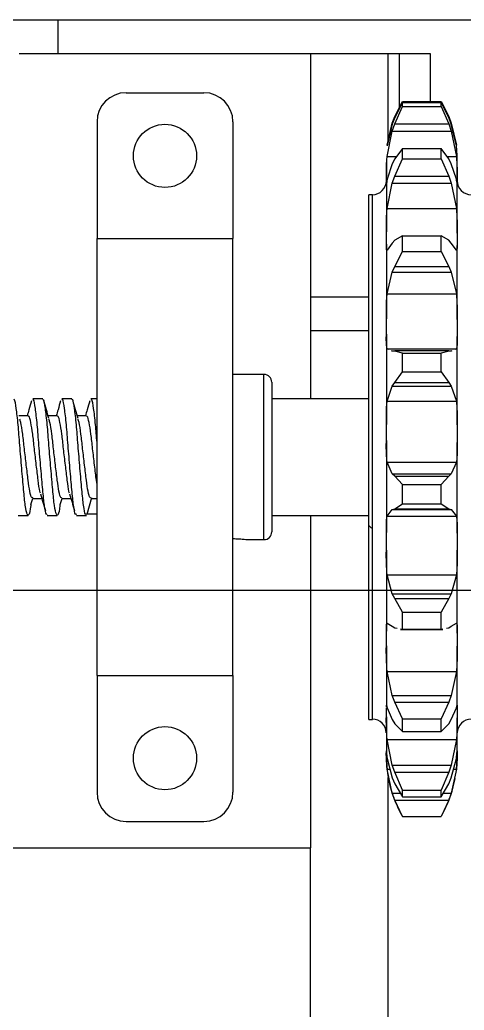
# Model space of a CAD drawing. Header units: millimetres. Extents: x -2889 to 8174, y 2447 to 8478.
# Drawn here: x 1625.68 to 1630.26, y 3394.57 to 3404.77 of the extents above; entities that cross this region are included whole.
import ezdxf

# ---------------------------------------------------------------- set-up
doc = ezdxf.new("R2010")
doc.units = ezdxf.units.MM

msp = doc.modelspace()

# ---------------------------------------------------------------- linework, layer by layer
at = {"color": 7, "linetype": 'Continuous', "lineweight": 25}
for p, q in [((1620.228, 3404.765), (1643.06, 3404.765)), ((1626.073, 3404.415), (1626.073, 3404.765)), ((1628.674, 3404.415), (1625.674, 3404.415)), ((1629.909, 3404.415), (1628.674, 3404.415)), ((1628.674, 3404.415), (1628.674, 3400.865)), ((1629.474, 3403.525), (1629.474, 3404.415)), ((1629.589, 3403.866), (1629.589, 3404.415)), ((1629.909, 3403.926), (1629.909, 3404.415)), ((1626.774, 3404.015), (1627.574, 3404.015)), ((1629.54, 3403.771), (1629.619, 3403.926)), ((1629.619, 3403.913), (1629.54, 3403.76)), ((1629.54, 3403.695), (1629.619, 3403.874)), ((1629.619, 3403.926), (1630.019, 3403.926)), ((1629.619, 3403.874), (1629.619, 3403.913)), ((1629.619, 3403.913), (1630.019, 3403.913)), ((1629.619, 3403.874), (1630.019, 3403.874)), ((1630.019, 3403.926), (1630.098, 3403.771)), ((1630.019, 3403.874), (1630.019, 3403.913)), ((1630.098, 3403.76), (1630.019, 3403.913)), ((1630.019, 3403.874), (1630.098, 3403.695)), ((1629.514, 3403.702), (1629.54, 3403.771)), ((1630.098, 3403.771), (1630.123, 3403.702)), ((1626.474, 3403.715), (1626.474, 3402.515)), ((1627.874, 3403.715), (1627.874, 3402.515)), ((1629.462, 3403.474), (1629.514, 3403.702)), ((1629.514, 3403.692), (1629.462, 3403.467)), ((1629.54, 3403.76), (1629.514, 3403.692)), ((1629.514, 3403.62), (1629.54, 3403.695)), ((1629.54, 3403.695), (1630.098, 3403.695)), ((1630.123, 3403.692), (1630.098, 3403.76)), ((1630.098, 3403.695), (1630.123, 3403.62)), ((1630.123, 3403.702), (1630.175, 3403.474)), ((1630.175, 3403.467), (1630.123, 3403.692)), ((1629.462, 3403.358), (1629.514, 3403.62)), ((1629.514, 3403.62), (1630.123, 3403.62)), ((1630.123, 3403.62), (1630.175, 3403.358)), ((1629.619, 3403.442), (1629.54, 3403.336)), ((1629.619, 3403.335), (1629.619, 3403.442)), ((1629.619, 3403.442), (1630.019, 3403.442)), ((1630.019, 3403.335), (1630.019, 3403.442)), ((1630.098, 3403.336), (1630.019, 3403.442)), ((1629.454, 3403.337), (1629.454, 3403.155)), ((1629.514, 3403.284), (1629.462, 3403.124)), ((1629.54, 3403.336), (1629.514, 3403.284)), ((1629.54, 3403.155), (1629.619, 3403.335)), ((1629.619, 3403.335), (1630.019, 3403.335)), ((1630.019, 3403.335), (1630.098, 3403.155)), ((1630.123, 3403.284), (1630.098, 3403.336)), ((1630.175, 3403.124), (1630.123, 3403.284)), ((1630.184, 3403.151), (1630.184, 3403.337)), ((1629.514, 3403.085), (1629.54, 3403.155)), ((1629.54, 3403.155), (1630.098, 3403.155)), ((1630.098, 3403.155), (1630.123, 3403.085)), ((1629.454, 3403.079), (1629.454, 3403.132)), ((1629.454, 3403.116), (1629.454, 3403.105)), ((1629.454, 3403.088), (1629.454, 3402.584)), ((1629.454, 3403.075), (1629.454, 3403.079)), ((1629.462, 3402.825), (1629.514, 3403.085)), ((1629.514, 3403.085), (1630.123, 3403.085)), ((1630.123, 3403.085), (1630.175, 3402.825)), ((1630.184, 3403.132), (1630.184, 3403.079)), ((1630.184, 3403.105), (1630.184, 3403.114)), ((1630.184, 3402.57), (1630.184, 3403.088)), ((1629.31, 3402.965), (1629.274, 3402.965)), ((1629.274, 3397.565), (1629.274, 3402.965)), ((1629.462, 3402.825), (1630.175, 3402.825)), ((1629.454, 3402.455), (1629.454, 3402.551)), ((1630.184, 3402.551), (1630.184, 3402.455)), ((1626.474, 3398.015), (1626.474, 3402.515)), ((1626.474, 3402.515), (1627.874, 3402.515)), ((1627.874, 3398.015), (1627.874, 3402.515)), ((1629.454, 3402.457), (1629.454, 3401.687)), ((1629.514, 3402.467), (1629.462, 3402.395)), ((1629.54, 3402.497), (1629.514, 3402.467)), ((1629.619, 3402.541), (1629.54, 3402.497)), ((1629.619, 3402.382), (1629.619, 3402.541)), ((1629.619, 3402.541), (1630.019, 3402.541)), ((1630.019, 3402.382), (1630.019, 3402.541)), ((1630.098, 3402.497), (1630.019, 3402.541)), ((1630.123, 3402.467), (1630.098, 3402.497)), ((1630.175, 3402.395), (1630.123, 3402.467)), ((1630.184, 3402.455), (1630.184, 3402.41)), ((1630.184, 3401.68), (1630.184, 3402.443)), ((1629.462, 3402.395), (1629.459, 3402.396)), ((1629.54, 3402.226), (1629.619, 3402.382)), ((1629.619, 3402.382), (1630.019, 3402.382)), ((1630.019, 3402.382), (1630.098, 3402.226)), ((1629.462, 3401.946), (1629.514, 3402.169)), ((1629.514, 3402.169), (1629.54, 3402.226)), ((1629.514, 3402.169), (1630.123, 3402.169)), ((1629.54, 3402.226), (1630.098, 3402.226)), ((1630.098, 3402.226), (1630.123, 3402.169)), ((1630.123, 3402.169), (1630.175, 3401.946)), ((1629.462, 3401.946), (1630.175, 3401.946)), ((1628.674, 3401.915), (1629.274, 3401.915)), ((1629.454, 3401.535), (1629.454, 3401.662)), ((1630.184, 3401.662), (1630.184, 3401.535)), ((1629.274, 3401.565), (1628.674, 3401.565)), ((1629.454, 3401.529), (1629.454, 3400.6)), ((1630.184, 3400.596), (1630.184, 3401.507)), ((1629.476, 3401.372), (1629.462, 3401.379)), ((1629.462, 3401.379), (1630.175, 3401.379)), ((1629.514, 3401.354), (1629.507, 3401.357)), ((1629.54, 3401.356), (1629.514, 3401.354)), ((1630.098, 3401.357), (1629.54, 3401.357)), ((1629.619, 3401.334), (1629.54, 3401.356)), ((1629.619, 3401.143), (1629.619, 3401.334)), ((1629.619, 3401.334), (1630.019, 3401.334)), ((1630.098, 3401.356), (1630.019, 3401.334)), ((1630.019, 3401.143), (1630.019, 3401.334)), ((1630.123, 3401.354), (1630.098, 3401.356)), ((1630.13, 3401.357), (1630.123, 3401.354)), ((1630.175, 3401.379), (1630.162, 3401.372)), ((1628.194, 3401.115), (1627.874, 3401.115)), ((1629.54, 3401.031), (1629.619, 3401.143)), ((1629.619, 3401.143), (1630.019, 3401.143)), ((1630.019, 3401.143), (1630.098, 3401.031)), ((1628.274, 3401.035), (1628.274, 3400.229)), ((1629.514, 3400.996), (1629.54, 3401.031)), ((1629.54, 3401.031), (1630.098, 3401.031)), ((1630.098, 3401.031), (1630.123, 3400.996)), ((1629.462, 3400.84), (1629.514, 3400.996)), ((1629.514, 3400.996), (1630.123, 3400.996)), ((1630.123, 3400.996), (1630.175, 3400.84)), ((1625.915, 3400.865), (1625.812, 3400.865)), ((1626.215, 3400.865), (1626.112, 3400.865)), ((1626.474, 3400.865), (1626.412, 3400.865)), ((1629.274, 3400.865), (1628.274, 3400.865)), ((1629.462, 3400.84), (1630.175, 3400.84)), ((1625.765, 3400.69), (1625.67, 3400.69)), ((1626.065, 3400.69), (1625.97, 3400.69)), ((1626.365, 3400.69), (1626.27, 3400.69)), ((1629.454, 3400.444), (1629.454, 3400.584)), ((1630.184, 3400.584), (1630.184, 3400.444)), ((1629.454, 3400.434), (1629.454, 3399.488)), ((1630.184, 3399.481), (1630.184, 3400.416)), ((1628.274, 3400.229), (1628.274, 3399.495)), ((1629.514, 3400.093), (1629.462, 3400.212)), ((1629.462, 3400.212), (1630.175, 3400.212)), ((1630.175, 3400.212), (1630.123, 3400.093)), ((1629.54, 3400.069), (1629.514, 3400.093)), ((1629.514, 3400.093), (1630.123, 3400.093)), ((1629.619, 3399.982), (1629.54, 3400.069)), ((1629.54, 3400.069), (1630.098, 3400.069)), ((1630.098, 3400.069), (1630.019, 3399.982)), ((1630.123, 3400.093), (1630.098, 3400.069)), ((1629.619, 3399.785), (1629.619, 3399.982)), ((1629.619, 3399.982), (1630.019, 3399.982)), ((1630.019, 3399.785), (1630.019, 3399.982)), ((1625.794, 3399.775), (1625.814, 3399.84)), ((1625.812, 3399.84), (1625.905, 3399.84)), ((1626.094, 3399.775), (1626.114, 3399.84)), ((1626.112, 3399.84), (1626.205, 3399.84)), ((1626.374, 3399.677), (1626.421, 3399.849)), ((1626.412, 3399.84), (1626.474, 3399.84)), ((1629.462, 3399.657), (1629.514, 3399.724)), ((1629.514, 3399.724), (1629.54, 3399.733)), ((1629.514, 3399.724), (1630.123, 3399.724)), ((1629.54, 3399.733), (1629.619, 3399.785)), ((1629.54, 3399.733), (1630.098, 3399.733)), ((1629.619, 3399.785), (1630.019, 3399.785)), ((1630.019, 3399.785), (1630.098, 3399.733)), ((1630.098, 3399.733), (1630.123, 3399.724)), ((1630.123, 3399.724), (1630.175, 3399.657)), ((1625.662, 3399.665), (1625.765, 3399.665)), ((1625.962, 3399.665), (1626.065, 3399.665)), ((1626.262, 3399.665), (1626.365, 3399.665)), ((1626.474, 3399.677), (1626.374, 3399.677)), ((1628.274, 3399.665), (1629.274, 3399.665)), ((1628.674, 3399.665), (1628.674, 3396.241)), ((1629.462, 3399.657), (1630.175, 3399.657)), ((1629.278, 3399.558), (1629.302, 3399.534)), ((1628.032, 3399.415), (1628.194, 3399.415)), ((1629.454, 3399.329), (1629.454, 3399.463)), ((1630.184, 3399.463), (1630.184, 3399.329)), ((1629.454, 3399.306), (1629.454, 3398.474)), ((1630.184, 3398.453), (1630.184, 3399.307)), ((1629.514, 3398.856), (1629.462, 3399.052)), ((1629.462, 3399.052), (1630.175, 3399.052)), ((1630.175, 3399.052), (1630.123, 3398.856)), ((1629.54, 3398.808), (1629.514, 3398.856)), ((1629.514, 3398.856), (1630.123, 3398.856)), ((1629.619, 3398.669), (1629.54, 3398.808)), ((1629.54, 3398.808), (1630.098, 3398.808)), ((1630.098, 3398.808), (1630.019, 3398.669)), ((1630.123, 3398.856), (1630.098, 3398.808)), ((1629.619, 3398.492), (1629.619, 3398.669)), ((1629.619, 3398.669), (1630.019, 3398.669)), ((1630.019, 3398.492), (1630.019, 3398.669)), ((1629.462, 3398.556), (1629.514, 3398.525)), ((1629.514, 3398.525), (1629.54, 3398.508)), ((1629.54, 3398.508), (1629.566, 3398.503)), ((1629.6, 3398.496), (1629.619, 3398.492)), ((1629.6, 3398.491), (1630.037, 3398.491)), ((1629.619, 3398.492), (1630.019, 3398.492)), ((1630.019, 3398.492), (1630.037, 3398.496)), ((1630.072, 3398.503), (1630.098, 3398.508)), ((1630.098, 3398.508), (1630.123, 3398.525)), ((1630.123, 3398.525), (1630.175, 3398.556)), ((1629.454, 3398.34), (1629.454, 3398.451)), ((1630.184, 3398.451), (1630.184, 3398.34)), ((1629.454, 3398.321), (1629.454, 3397.693)), ((1630.184, 3397.678), (1630.184, 3398.32)), ((1626.474, 3398.015), (1627.874, 3398.015)), ((1626.474, 3398.015), (1626.474, 3396.815)), ((1627.874, 3398.015), (1627.874, 3396.815)), ((1629.462, 3398.057), (1630.175, 3398.057)), ((1629.514, 3397.809), (1629.462, 3398.057)), ((1630.175, 3398.057), (1630.123, 3397.809)), ((1629.54, 3397.743), (1629.514, 3397.809)), ((1629.514, 3397.809), (1630.123, 3397.809)), ((1630.123, 3397.809), (1630.098, 3397.743)), ((1629.454, 3397.611), (1629.454, 3397.683)), ((1629.462, 3397.685), (1629.514, 3397.562)), ((1629.619, 3397.571), (1629.54, 3397.743)), ((1629.54, 3397.743), (1630.098, 3397.743)), ((1630.098, 3397.743), (1630.019, 3397.571)), ((1630.123, 3397.562), (1630.175, 3397.685)), ((1630.184, 3397.683), (1630.184, 3397.611)), ((1629.274, 3397.565), (1629.31, 3397.565)), ((1629.454, 3397.592), (1629.454, 3397.252)), ((1629.514, 3397.562), (1629.54, 3397.519)), ((1629.619, 3397.439), (1629.619, 3397.571)), ((1629.619, 3397.571), (1630.019, 3397.571)), ((1630.019, 3397.439), (1630.019, 3397.571)), ((1630.098, 3397.519), (1630.123, 3397.562)), ((1630.184, 3397.259), (1630.184, 3397.582)), ((1629.54, 3397.519), (1629.619, 3397.439)), ((1630.019, 3397.439), (1630.098, 3397.519)), ((1629.462, 3397.359), (1630.175, 3397.359)), ((1629.514, 3397.094), (1629.462, 3397.359)), ((1629.619, 3397.439), (1630.019, 3397.439)), ((1630.175, 3397.359), (1630.123, 3397.094)), ((1629.454, 3397.233), (1629.454, 3397.222)), ((1629.454, 3397.222), (1629.454, 3397.192)), ((1629.462, 3397.163), (1629.514, 3396.964)), ((1630.123, 3396.964), (1630.175, 3397.163)), ((1630.184, 3397.222), (1630.184, 3397.236)), ((1630.184, 3397.192), (1630.184, 3397.222)), ((1629.514, 3396.807), (1629.462, 3397.054)), ((1629.54, 3397.02), (1629.514, 3397.094)), ((1629.514, 3397.094), (1630.123, 3397.094)), ((1630.123, 3397.094), (1630.098, 3397.02)), ((1630.175, 3397.054), (1630.123, 3396.807)), ((1629.474, 3393.689), (1629.474, 3396.966)), ((1629.514, 3396.964), (1629.54, 3396.901)), ((1629.619, 3396.837), (1629.54, 3397.02)), ((1629.54, 3397.02), (1630.098, 3397.02)), ((1630.098, 3397.02), (1630.019, 3396.837)), ((1630.098, 3396.901), (1630.123, 3396.964)), ((1629.54, 3396.901), (1629.619, 3396.767)), ((1629.619, 3396.767), (1629.619, 3396.837)), ((1629.619, 3396.837), (1630.019, 3396.837)), ((1630.019, 3396.767), (1630.098, 3396.901)), ((1630.019, 3396.767), (1630.019, 3396.837)), ((1629.54, 3396.734), (1629.514, 3396.807)), ((1629.619, 3396.566), (1629.54, 3396.734)), ((1629.54, 3396.734), (1630.098, 3396.734)), ((1629.619, 3396.767), (1630.019, 3396.767)), ((1630.098, 3396.734), (1630.019, 3396.566)), ((1630.123, 3396.807), (1630.098, 3396.734)), ((1629.619, 3396.565), (1629.619, 3396.566)), ((1629.619, 3396.566), (1630.019, 3396.566)), ((1629.619, 3396.565), (1630.019, 3396.565)), ((1630.019, 3396.565), (1630.019, 3396.566)), ((1626.774, 3396.515), (1627.574, 3396.515)), ((1606.674, 3396.241), (1628.674, 3396.241)), ((1628.674, 3390.815), (1628.674, 3396.241))]:
    msp.add_line(p, q, dxfattribs=at)
at = {"color": 8, "linetype": 'Continuous', "lineweight": 25}
for p, q in [((1629.462, 3403.358), (1629.556, 3403.358)), ((1630.081, 3403.358), (1630.175, 3403.358)), ((1629.31, 3397.565), (1629.31, 3402.965)), ((1628.194, 3400.226), (1628.194, 3401.115)), ((1628.194, 3399.415), (1628.194, 3400.226)), ((1629.462, 3397.054), (1629.491, 3397.054)), ((1630.147, 3397.054), (1630.175, 3397.054)), ((1629.514, 3396.807), (1629.595, 3396.807)), ((1630.042, 3396.807), (1630.123, 3396.807))]:
    msp.add_line(p, q, dxfattribs=at)
msp.add_line((1658.768, 3398.891), (1608.824, 3398.891))
at = {"color": 7, "linetype": 'Continuous', "lineweight": 25, "flags": 128}
msp.add_lwpolyline([(1630.175, 3397.041), (1630.181, 3397.11), (1630.184, 3397.192)], dxfattribs=at)
at = {"color": 7, "linetype": 'Continuous', "lineweight": 25}
for centre in [(1627.174, 3403.365), (1627.174, 3397.165)]:
    msp.add_circle(centre, 0.325, dxfattribs=at)
for centre, radius, start, end in [((1626.774, 3403.715), 0.3, 90, 180), ((1627.574, 3403.715), 0.3, 0, 90), ((1629.31, 3403.109), 0.144, 270, 0), ((1630.328, 3403.109), 0.144, 180, 270), ((1628.194, 3401.035), 0.08, 0, 90), ((1628.194, 3399.495), 0.08, 270, 0), ((1629.31, 3397.422), 0.144, 1.8628, 90), ((1630.328, 3397.422), 0.144, 90, 178.1372), ((1630.724, 3397.192), 1.27, 180, 198.6506), ((1628.914, 3397.192), 1.27, 333.3817, 349.2363), ((1626.774, 3396.815), 0.3, 180, 270), ((1627.574, 3396.815), 0.3, 270, 0), ((1630.724, 3397.192), 1.27, 199.462, 209.5483)]:
    msp.add_arc(centre, radius, start, end, dxfattribs=at)
for points, knots in [([(1630.184, 3403.324), (1630.184, 3403.332), (1630.184, 3403.352), (1630.182, 3403.408), (1630.177, 3403.454), (1630.175, 3403.467)], [0, 0, 0, 0, 0.365737, 0.831169, 1, 1, 1, 1]), ([(1629.454, 3403.132), (1629.454, 3403.153), (1629.454, 3403.201), (1629.455, 3403.285), (1629.461, 3403.343), (1629.462, 3403.358)], [0, 0, 0, 0, 0.365737, 0.831169, 1, 1, 1, 1]), ([(1630.175, 3403.358), (1630.178, 3403.317), (1630.185, 3403.234), (1630.184, 3403.164), (1630.184, 3403.136), (1630.184, 3403.132)], [0, 0, 0, 0, 0.459435, 0.91867, 1, 1, 1, 1]), ([(1629.462, 3403.124), (1629.459, 3403.104), (1629.454, 3403.073), (1629.454, 3403.075), (1629.454, 3403.076)], [0, 0, 0, 0, 0.641613, 1, 1, 1, 1]), ([(1630.184, 3403.073), (1630.184, 3403.073), (1630.184, 3403.068), (1630.182, 3403.088), (1630.177, 3403.116), (1630.175, 3403.124)], [0, 0, 0, 0, 0.114003, 0.764176, 1, 1, 1, 1]), ([(1629.454, 3402.551), (1629.454, 3402.581), (1629.454, 3402.649), (1629.455, 3402.747), (1629.461, 3402.809), (1629.462, 3402.825)], [0, 0, 0, 0, 0.365756, 0.831188, 1, 1, 1, 1]), ([(1630.175, 3402.825), (1630.178, 3402.78), (1630.185, 3402.691), (1630.184, 3402.6), (1630.184, 3402.558), (1630.184, 3402.551)], [0, 0, 0, 0, 0.459444, 0.918679, 1, 1, 1, 1]), ([(1629.455, 3402.397), (1629.454, 3402.409), (1629.454, 3402.423), (1629.454, 3402.451), (1629.454, 3402.455)], [0, 0, 0, 0, 0.849555, 1, 1, 1, 1]), ([(1630.18, 3402.392), (1630.18, 3402.392), (1630.179, 3402.388), (1630.177, 3402.392), (1630.175, 3402.395)], [0, 0, 0, 0, 0.178022, 1, 1, 1, 1]), ([(1629.454, 3401.662), (1629.454, 3401.697), (1629.454, 3401.776), (1629.455, 3401.875), (1629.461, 3401.931), (1629.462, 3401.946)], [0, 0, 0, 0, 0.36576, 0.831193, 1, 1, 1, 1]), ([(1630.175, 3401.946), (1630.178, 3401.904), (1630.185, 3401.82), (1630.184, 3401.72), (1630.184, 3401.67), (1630.184, 3401.662)], [0, 0, 0, 0, 0.459442, 0.918677, 1, 1, 1, 1]), ([(1629.462, 3401.379), (1629.459, 3401.392), (1629.453, 3401.42), (1629.454, 3401.487), (1629.454, 3401.529), (1629.454, 3401.535)], [0, 0, 0, 0, 0.459444, 0.91868, 1, 1, 1, 1]), ([(1630.184, 3401.535), (1630.184, 3401.508), (1630.184, 3401.447), (1630.182, 3401.398), (1630.177, 3401.383), (1630.175, 3401.379)], [0, 0, 0, 0, 0.3657577, 0.8311904, 1, 1, 1, 1]), ([(1625.794, 3399.778), (1625.793, 3399.774), (1625.786, 3399.714), (1625.774, 3399.667), (1625.756, 3399.66), (1625.735, 3399.754), (1625.718, 3399.924), (1625.699, 3400.146), (1625.679, 3400.386), (1625.662, 3400.609), (1625.642, 3400.774), (1625.627, 3400.863), (1625.618, 3400.856), (1625.615, 3400.854)], [0, 0, 0, 0, 0.007835, 0.111603, 0.215371, 0.321885, 0.424154, 0.529736, 0.635319, 0.737588, 0.844102, 0.947869, 1, 1, 1, 1]), ([(1625.799, 3400.844), (1625.79, 3400.814), (1625.776, 3400.762), (1625.761, 3400.711), (1625.755, 3400.69)], [0, 0, 0, 0, 0.600237, 1, 1, 1, 1]), ([(1625.962, 3399.677), (1625.959, 3399.675), (1625.949, 3399.668), (1625.932, 3399.757), (1625.915, 3399.923), (1625.896, 3400.146), (1625.876, 3400.386), (1625.859, 3400.609), (1625.839, 3400.774), (1625.824, 3400.863), (1625.815, 3400.856), (1625.812, 3400.854)], [0, 0, 0, 0, 0.061748, 0.189116, 0.311408, 0.437663, 0.563918, 0.68621, 0.813578, 0.937663, 1, 1, 1, 1]), ([(1626.094, 3399.778), (1626.093, 3399.774), (1626.086, 3399.714), (1626.074, 3399.667), (1626.056, 3399.66), (1626.035, 3399.754), (1626.018, 3399.924), (1625.999, 3400.146), (1625.979, 3400.386), (1625.962, 3400.609), (1625.942, 3400.774), (1625.927, 3400.863), (1625.918, 3400.856), (1625.915, 3400.854)], [0, 0, 0, 0, 0.007835, 0.111603, 0.215371, 0.321885, 0.424154, 0.529736, 0.635319, 0.737588, 0.844102, 0.947869, 1, 1, 1, 1]), ([(1625.979, 3400.661), (1625.97, 3400.691), (1625.953, 3400.752), (1625.936, 3400.813), (1625.927, 3400.844)], [0, 0, 0, 0, 0.496763, 1, 1, 1, 1]), ([(1626.099, 3400.844), (1626.09, 3400.814), (1626.076, 3400.762), (1626.061, 3400.711), (1626.055, 3400.69)], [0, 0, 0, 0, 0.600237, 1, 1, 1, 1]), ([(1626.262, 3399.677), (1626.259, 3399.675), (1626.249, 3399.668), (1626.232, 3399.757), (1626.215, 3399.923), (1626.196, 3400.146), (1626.176, 3400.386), (1626.159, 3400.609), (1626.139, 3400.774), (1626.124, 3400.863), (1626.115, 3400.856), (1626.112, 3400.854)], [0, 0, 0, 0, 0.061748, 0.189116, 0.311408, 0.437663, 0.563918, 0.68621, 0.813578, 0.937663, 1, 1, 1, 1]), ([(1626.365, 3399.677), (1626.362, 3399.675), (1626.352, 3399.668), (1626.335, 3399.757), (1626.318, 3399.923), (1626.299, 3400.146), (1626.279, 3400.386), (1626.262, 3400.609), (1626.242, 3400.774), (1626.227, 3400.863), (1626.218, 3400.856), (1626.215, 3400.854)], [0, 0, 0, 0, 0.061748, 0.189116, 0.311408, 0.437663, 0.563918, 0.68621, 0.813578, 0.937663, 1, 1, 1, 1]), ([(1626.279, 3400.661), (1626.27, 3400.691), (1626.253, 3400.752), (1626.236, 3400.813), (1626.227, 3400.844)], [0, 0, 0, 0, 0.496763, 1, 1, 1, 1]), ([(1626.399, 3400.844), (1626.39, 3400.814), (1626.376, 3400.762), (1626.361, 3400.711), (1626.355, 3400.69)], [0, 0, 0, 0, 0.600237, 1, 1, 1, 1]), ([(1626.474, 3400.416), (1626.469, 3400.479), (1626.458, 3400.618), (1626.439, 3400.774), (1626.424, 3400.863), (1626.415, 3400.856), (1626.412, 3400.854)], [0, 0, 0, 0, 0.249506, 0.554133, 0.850908, 1, 1, 1, 1]), ([(1629.454, 3400.584), (1629.454, 3400.619), (1629.454, 3400.699), (1629.455, 3400.785), (1629.461, 3400.829), (1629.462, 3400.84)], [0, 0, 0, 0, 0.365754, 0.831187, 1, 1, 1, 1]), ([(1630.175, 3400.84), (1630.178, 3400.807), (1630.185, 3400.739), (1630.184, 3400.644), (1630.184, 3400.592), (1630.184, 3400.584)], [0, 0, 0, 0, 0.459428, 0.918663, 1, 1, 1, 1]), ([(1625.812, 3399.849), (1625.809, 3399.847), (1625.799, 3399.842), (1625.782, 3399.905), (1625.765, 3400.023), (1625.746, 3400.181), (1625.726, 3400.351), (1625.709, 3400.506), (1625.692, 3400.616), (1625.682, 3400.645), (1625.679, 3400.655)], [0, 0, 0, 0, 0.0699433, 0.2142659, 0.3527652, 0.4958094, 0.6388536, 0.7773528, 0.9216754, 1, 1, 1, 1]), ([(1625.892, 3399.892), (1625.89, 3399.898), (1625.881, 3399.923), (1625.868, 3400.026), (1625.849, 3400.18), (1625.829, 3400.351), (1625.812, 3400.509), (1625.792, 3400.626), (1625.777, 3400.689), (1625.768, 3400.684), (1625.765, 3400.682)], [0, 0, 0, 0, 0.0495, 0.192812, 0.340828, 0.488844, 0.632157, 0.781495, 0.926935, 1, 1, 1, 1]), ([(1626.112, 3399.849), (1626.109, 3399.847), (1626.099, 3399.842), (1626.082, 3399.905), (1626.065, 3400.023), (1626.046, 3400.181), (1626.026, 3400.351), (1626.009, 3400.506), (1625.992, 3400.616), (1625.982, 3400.645), (1625.979, 3400.655)], [0, 0, 0, 0, 0.0699433, 0.2142659, 0.3527652, 0.4958094, 0.6388536, 0.7773528, 0.9216754, 1, 1, 1, 1]), ([(1626.192, 3399.892), (1626.19, 3399.898), (1626.181, 3399.923), (1626.168, 3400.026), (1626.149, 3400.18), (1626.129, 3400.351), (1626.112, 3400.509), (1626.092, 3400.626), (1626.077, 3400.689), (1626.068, 3400.684), (1626.065, 3400.682)], [0, 0, 0, 0, 0.0495, 0.192812, 0.340828, 0.488844, 0.632157, 0.781495, 0.926935, 1, 1, 1, 1]), ([(1626.412, 3399.849), (1626.409, 3399.847), (1626.399, 3399.842), (1626.382, 3399.905), (1626.365, 3400.023), (1626.346, 3400.181), (1626.326, 3400.351), (1626.309, 3400.506), (1626.292, 3400.616), (1626.282, 3400.645), (1626.279, 3400.655)], [0, 0, 0, 0, 0.0699433, 0.2142659, 0.3527652, 0.4958094, 0.6388536, 0.7773528, 0.9216754, 1, 1, 1, 1]), ([(1626.474, 3399.991), (1626.472, 3400.003), (1626.464, 3400.053), (1626.449, 3400.183), (1626.429, 3400.35), (1626.412, 3400.509), (1626.392, 3400.626), (1626.377, 3400.689), (1626.368, 3400.684), (1626.365, 3400.682)], [0, 0, 0, 0, 0.054455, 0.227842, 0.401228, 0.569106, 0.744042, 0.914411, 1, 1, 1, 1]), ([(1629.462, 3400.212), (1629.459, 3400.24), (1629.453, 3400.297), (1629.454, 3400.386), (1629.454, 3400.437), (1629.454, 3400.444)], [0, 0, 0, 0, 0.459438, 0.918674, 1, 1, 1, 1]), ([(1630.184, 3400.444), (1630.184, 3400.41), (1630.184, 3400.334), (1630.182, 3400.257), (1630.177, 3400.221), (1630.175, 3400.212)], [0, 0, 0, 0, 0.365743, 0.831176, 1, 1, 1, 1]), ([(1625.892, 3399.885), (1625.9, 3399.857), (1625.917, 3399.801), (1625.934, 3399.743), (1625.942, 3399.714)], [0, 0, 0, 0, 0.498811, 1, 1, 1, 1]), ([(1626.192, 3399.885), (1626.2, 3399.857), (1626.217, 3399.801), (1626.234, 3399.743), (1626.242, 3399.714)], [0, 0, 0, 0, 0.498811, 1, 1, 1, 1]), ([(1629.454, 3399.463), (1629.454, 3399.494), (1629.454, 3399.563), (1629.455, 3399.625), (1629.461, 3399.65), (1629.462, 3399.657)], [0, 0, 0, 0, 0.365728, 0.831161, 1, 1, 1, 1]), ([(1630.175, 3399.657), (1630.178, 3399.636), (1630.185, 3399.595), (1630.184, 3399.517), (1630.184, 3399.47), (1630.184, 3399.463)], [0, 0, 0, 0, 0.459431, 0.918666, 1, 1, 1, 1]), ([(1627.874, 3399.425), (1627.88, 3399.425), (1627.904, 3399.425), (1627.945, 3399.423), (1627.991, 3399.419), (1628.022, 3399.416), (1628.029, 3399.416), (1628.032, 3399.416)], [0, 0, 0, 0, 0.081144, 0.330955, 0.582402, 0.838089, 1, 1, 1, 1]), ([(1629.462, 3399.052), (1629.459, 3399.091), (1629.453, 3399.169), (1629.454, 3399.269), (1629.454, 3399.321), (1629.454, 3399.329)], [0, 0, 0, 0, 0.459413, 0.918648, 1, 1, 1, 1]), ([(1630.184, 3399.329), (1630.184, 3399.293), (1630.184, 3399.212), (1630.182, 3399.117), (1630.177, 3399.066), (1630.175, 3399.052)], [0, 0, 0, 0, 0.365746, 0.831179, 1, 1, 1, 1]), ([(1629.454, 3398.451), (1629.454, 3398.473), (1629.454, 3398.522), (1629.455, 3398.551), (1629.461, 3398.555), (1629.462, 3398.556)], [0, 0, 0, 0, 0.365753, 0.831185, 1, 1, 1, 1]), ([(1630.175, 3398.556), (1630.178, 3398.551), (1630.185, 3398.541), (1630.184, 3398.49), (1630.184, 3398.456), (1630.184, 3398.451)], [0, 0, 0, 0, 0.459443, 0.918678, 1, 1, 1, 1]), ([(1629.462, 3398.057), (1629.459, 3398.101), (1629.453, 3398.189), (1629.454, 3398.286), (1629.454, 3398.333), (1629.454, 3398.34)], [0, 0, 0, 0, 0.459437, 0.9186722, 1, 1, 1, 1]), ([(1630.184, 3398.34), (1630.184, 3398.307), (1630.184, 3398.233), (1630.182, 3398.133), (1630.177, 3398.073), (1630.175, 3398.057)], [0, 0, 0, 0, 0.365758, 0.831191, 1, 1, 1, 1]), ([(1629.454, 3397.693), (1629.454, 3397.699), (1629.454, 3397.717), (1629.455, 3397.709), (1629.461, 3397.69), (1629.462, 3397.685)], [0, 0, 0, 0, 0.258829, 0.802732, 1, 1, 1, 1]), ([(1630.175, 3397.685), (1630.178, 3397.697), (1630.185, 3397.72), (1630.184, 3397.704), (1630.184, 3397.686), (1630.184, 3397.683)], [0, 0, 0, 0, 0.4594433, 0.9186787, 1, 1, 1, 1]), ([(1629.462, 3397.359), (1629.459, 3397.403), (1629.453, 3397.49), (1629.454, 3397.57), (1629.454, 3397.605), (1629.454, 3397.611)], [0, 0, 0, 0, 0.459444, 0.918679, 1, 1, 1, 1]), ([(1630.184, 3397.611), (1630.184, 3397.585), (1630.184, 3397.527), (1630.182, 3397.436), (1630.177, 3397.375), (1630.175, 3397.359)], [0, 0, 0, 0, 0.3657591, 0.8311918, 1, 1, 1, 1]), ([(1629.454, 3397.265), (1629.454, 3397.262), (1629.454, 3397.255), (1629.455, 3397.213), (1629.461, 3397.174), (1629.462, 3397.163)], [0, 0, 0, 0, 0.365757, 0.831189, 1, 1, 1, 1]), ([(1630.175, 3397.163), (1630.178, 3397.191), (1630.184, 3397.241), (1630.184, 3397.254), (1630.184, 3397.26)], [0, 0, 0, 0, 0.533988, 1, 1, 1, 1]), ([(1629.462, 3397.054), (1629.459, 3397.092), (1629.453, 3397.166), (1629.454, 3397.219), (1629.454, 3397.238), (1629.454, 3397.24)], [0, 0, 0, 0, 0.459441, 0.918676, 1, 1, 1, 1]), ([(1630.184, 3397.24), (1630.184, 3397.226), (1630.184, 3397.192), (1630.182, 3397.121), (1630.177, 3397.068), (1630.175, 3397.054)], [0, 0, 0, 0, 0.365749, 0.831181, 1, 1, 1, 1])]:
    msp.add_open_spline(points, degree=3, knots=knots, dxfattribs=at)

doc.saveas('drawing.dxf')
